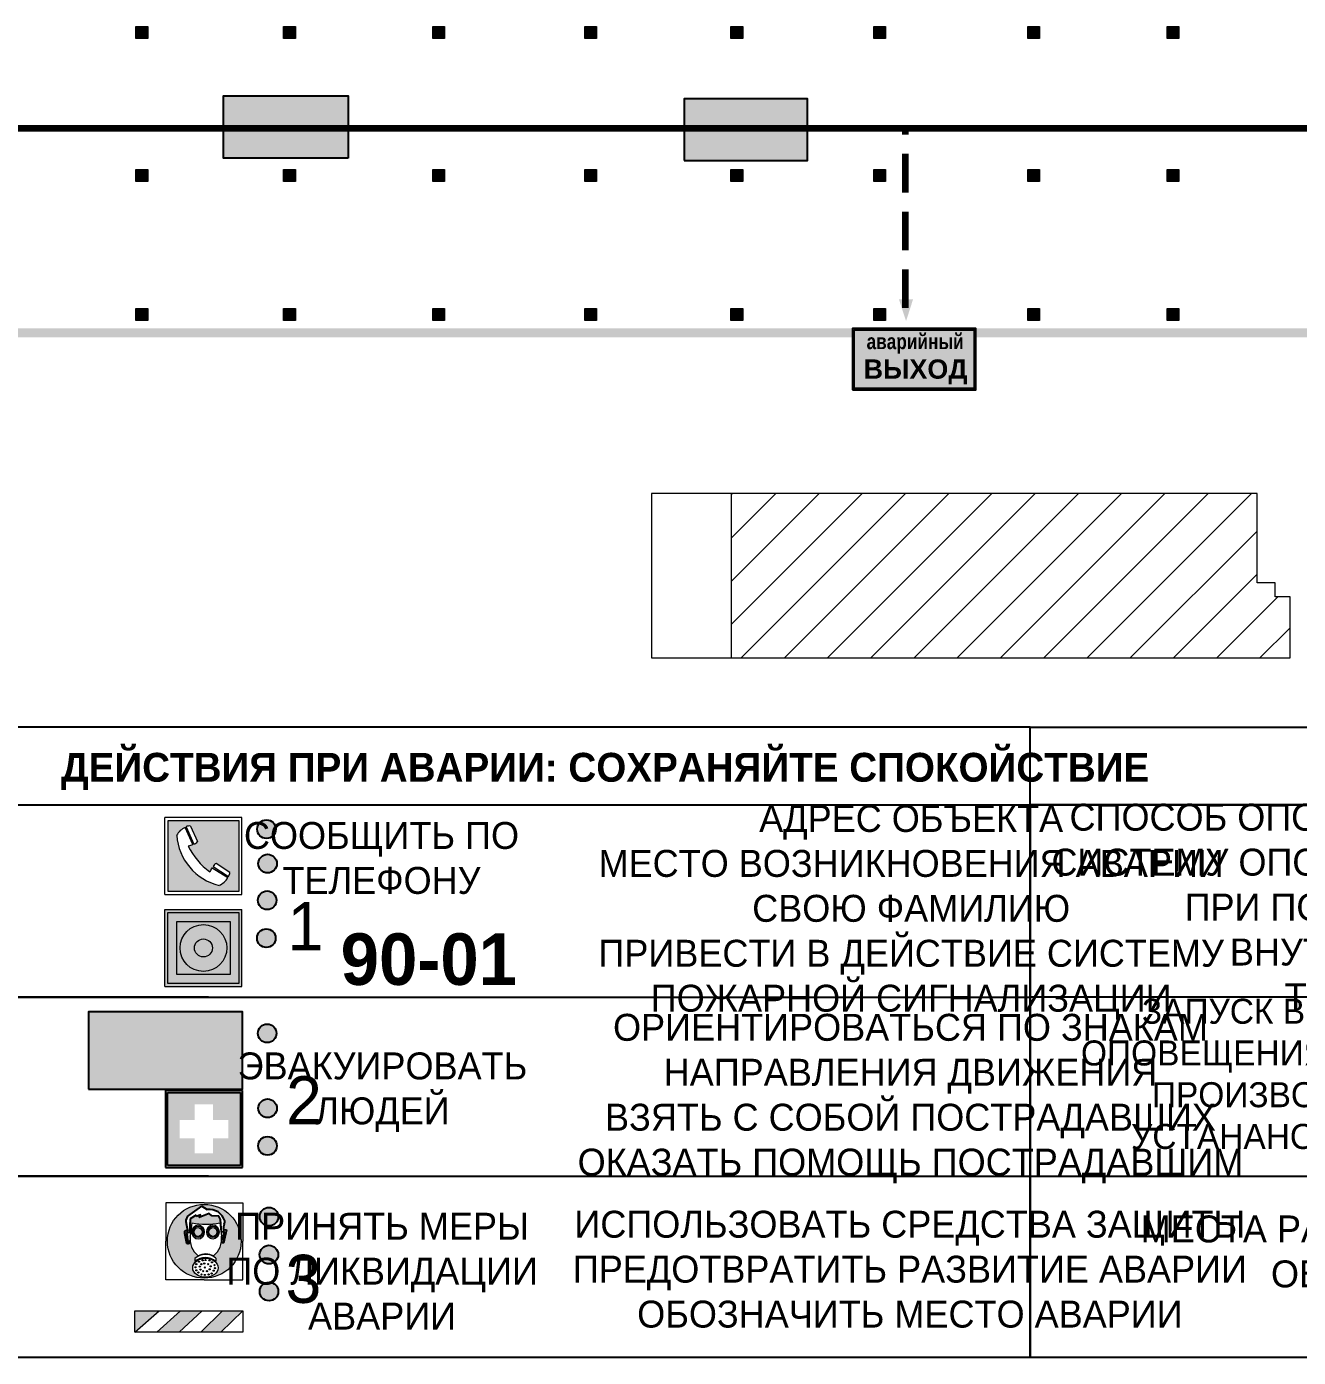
# Model space of a CAD drawing. Header units: millimetres. Extents: x 13810 to 67229, y 12374 to 21950.
# Drawn here: x 26885.2 to 27017.3, y 14574 to 14712.2 of the extents above; entities that cross this region are included whole.
import ezdxf

# ---------------------------------------------------------------- set-up
doc = ezdxf.new("R2010")
doc.units = ezdxf.units.MM
doc.linetypes.add('{ Wide Dash }', pattern=[12, 4, -2, 4, -2])
doc.layers.add('План_Штампы', color=7, linetype='Continuous')
doc.styles.add('обычный', font='arial.ttf')

# ---------------------------------------------------------------- blocks, each defined once
blk = doc.blocks.new('A$C38D26F80')
h = blk.add_hatch(color=5)
h.dxf.hatch_style = 1
h.paths.add_polyline_path([(-8.77, -4.48, 1), (-0.19, -4.48, 1)])
h.paths.add_polyline_path([(-6.75, -3.58), (-6.75, -3.31), (-6.62, -3.22), (-6.5, -3.22), (-6.42, -3.3), (-6.39, -3.28), (-6.59, -2.23), (-6.59, -2.01), (-6.38, -1.58), (-4.76, -0.4), (-4.13, -0.79, -0.362848), (-2.1, -2.1, -0.201049), (-2.17, -2.48, 0.085434), (-2.26, -3.13), (-1.9, -3.16), (-2.25, -4.7), (-2.4, -4.59), (-2.43, -4.34), (-2.36, -4.34), (-2.14, -3.34), (-2.47, -3.42), (-2.58, -1.95), (-2.77, -1.58), (-3.58, -1.52), (-3.92, -1.26), (-5.05, -1.73), (-4.87, -1.39), (-5.41, -1.6), (-5.41, -1.46), (-6.13, -1.87), (-6.18, -3.5), (-6.56, -3.47), (-6.37, -4.59), (-6.16, -4.43), (-6.16, -4.66), (-6.36, -4.79), (-6.37, -4.8), (-6.51, -4.76)], flags=16)
h.paths.add_polyline_path([(-6.51, -4.76), (-6.36, -4.79), (-6.37, -4.8)], flags=0)
h.paths.add_polyline_path([(-5.92, -2.34, 0.089508), (-2.67, -2.35), (-2.48, -3.88, -0.268602), (-3.4, -6.18, 0.262449), (-5.2, -6.18, -0.268602), (-6.11, -3.88)], flags=16)
edge = h.paths.add_edge_path(flags=16)
edge.add_ellipse((-5.19, -3.41), major_axis=(0, 0.842), ratio=0.848992, start_angle=0, end_angle=360)
edge = h.paths.add_edge_path(flags=0)
edge.add_ellipse((-5.19, -3.39), major_axis=(0, 0.665), ratio=0.853798, start_angle=0, end_angle=360)
edge = h.paths.add_edge_path(flags=0)
edge.add_ellipse((-5.19, -3.4), major_axis=(0, 0.528), ratio=0.864094, start_angle=0, end_angle=360)
edge = h.paths.add_edge_path(flags=16)
edge.add_ellipse((-3.47, -3.4), major_axis=(0, 0.842), ratio=0.848992, start_angle=0, end_angle=360)
h.paths.add_polyline_path([(-3.13, -6.45), (-3.13, -6.84, 0.383174), (-5.57, -6.85), (-5.57, -6.49, -0.369952)], flags=16)
edge = h.paths.add_edge_path(flags=0)
edge.add_ellipse((-3.47, -3.39), major_axis=(0, 0.665), ratio=0.853798, start_angle=0, end_angle=360)
edge = h.paths.add_edge_path(flags=0)
edge.add_ellipse((-3.47, -3.4), major_axis=(0, 0.528), ratio=0.864094, start_angle=0, end_angle=360)
edge = h.paths.add_edge_path(flags=16)
edge.add_ellipse((-4.34, -7.57), major_axis=(-1.48, 0), ratio=0.744955, start_angle=0, end_angle=360)
h.paths.add_polyline_path([(-5.01, -6.85, -1), (-5.15, -6.85, -1)], flags=0)
h.paths.add_polyline_path([(-5.33, -7.14, -1), (-5.47, -7.14, -1)], flags=0)
h.paths.add_polyline_path([(-4.61, -6.71, -1), (-4.74, -6.71, -1)], flags=16)
h.paths.add_polyline_path([(-5.43, -7.51, -1), (-5.57, -7.51, -1)], flags=0)
h.paths.add_polyline_path([(-4.26, -6.67, -1), (-4.4, -6.67, -1)], flags=16)
h.paths.add_polyline_path([(-4.74, -7.14, -1), (-4.88, -7.14, -1)], flags=0)
h.paths.add_polyline_path([(-4.93, -7.43, -1), (-5.07, -7.43, -1)], flags=0)
h.paths.add_polyline_path([(-4.41, -7.07, -1), (-4.54, -7.07, -1)], flags=0)
h.paths.add_polyline_path([(-5.33, -7.87, -1), (-5.46, -7.87, -1)], flags=0)
h.paths.add_polyline_path([(-3.8, -6.71, -1), (-3.94, -6.71, -1)], flags=16)
h.paths.add_polyline_path([(-4.85, -7.78, -1), (-4.98, -7.78, -1)], flags=0)
h.paths.add_polyline_path([(-3.96, -7.14, -1), (-4.1, -7.14, -1)], flags=0)
h.paths.add_polyline_path([(-4.33, -7.53, -1), (-4.47, -7.53, -1)], flags=0)
h.paths.add_polyline_path([(-5.09, -8.12, -1), (-5.23, -8.12, -1)], flags=0)
h.paths.add_polyline_path([(-3.5, -6.94, -1), (-3.64, -6.94, -1)], flags=0)
h.paths.add_polyline_path([(-4.54, -7.97, -1), (-4.68, -7.97, -1)], flags=0)
h.paths.add_polyline_path([(-3.66, -7.39, -1), (-3.8, -7.39, -1)], flags=0)
h.paths.add_polyline_path([(-4.73, -8.35, -1), (-4.86, -8.35, -1)], flags=0)
h.paths.add_polyline_path([(-4.09, -7.96, -1), (-4.23, -7.96, -1)], flags=0)
h.paths.add_polyline_path([(-3.77, -7.74, -1), (-3.91, -7.74, -1)], flags=0)
h.paths.add_polyline_path([(-3.22, -7.27, -1), (-3.35, -7.27, -1)], flags=0)
h.paths.add_polyline_path([(-4.34, -8.4, -1), (-4.47, -8.4, -1)], flags=0)
h.paths.add_polyline_path([(-3.16, -7.61, -1), (-3.3, -7.61, -1)], flags=0)
h.paths.add_polyline_path([(-3.9, -8.35, -1), (-4.04, -8.35, -1)], flags=0)
h.paths.add_polyline_path([(-3.32, -7.91, -1), (-3.46, -7.91, -1)], flags=0)
h.paths.add_polyline_path([(-3.55, -8.23, -1), (-3.69, -8.23, -1)], flags=0)
at = {"color": 5, "lineweight": 5}
for p, q in [((-4.48, 0), (-8.96, 0)), ((-8.96, 0), (-8.96, -4.48)), ((-4.48, 0), (0, 0)), ((0, 0), (0, -4.48)), ((-6.38, -1.58), (-4.76, -0.4)), ((-5.41, -1.46), (-6.13, -1.87)), ((-4.87, -1.39), (-5.41, -1.6)), ((-5.41, -1.6), (-5.41, -1.46)), ((-3.92, -1.26), (-5.05, -1.73)), ((-5.05, -1.73), (-4.87, -1.39)), ((-4.76, -0.4), (-4.13, -0.79)), ((-3.58, -1.52), (-3.92, -1.26)), ((-2.77, -1.58), (-3.58, -1.52)), ((-6.59, -2.01), (-6.38, -1.58)), ((-6.59, -2.23), (-6.59, -2.01)), ((-6.39, -3.28), (-6.59, -2.23)), ((-6.13, -1.87), (-6.18, -3.5)), ((-5.92, -2.34), (-6.11, -3.88)), ((-2.58, -1.95), (-2.77, -1.58)), ((-2.67, -2.34), (-2.48, -3.88)), ((-2.47, -3.42), (-2.58, -1.95)), ((-8.96, -8.96), (-8.96, -4.48)), ((-6.75, -3.31), (-6.62, -3.22)), ((-6.75, -3.58), (-6.75, -3.31)), ((-6.51, -4.76), (-6.75, -3.58)), ((-6.62, -3.22), (-6.5, -3.22)), ((-6.18, -3.5), (-6.56, -3.47)), ((-6.56, -3.47), (-6.37, -4.59)), ((-6.5, -3.22), (-6.42, -3.3)), ((-6.42, -3.3), (-6.39, -3.28)), ((-6.37, -4.59), (-6.16, -4.43)), ((-6.16, -4.43), (-6.16, -4.66)), ((-2.14, -3.34), (-2.47, -3.42)), ((-2.43, -4.34), (-2.4, -4.59)), ((-2.43, -4.34), (-2.36, -4.34)), ((-2.4, -4.59), (-2.25, -4.7)), ((-2.36, -4.34), (-2.14, -3.34)), ((-1.9, -3.16), (-2.26, -3.13)), ((-2.25, -4.7), (-1.9, -3.16)), ((0, -8.96), (0, -4.48)), ((-6.37, -4.8), (-6.51, -4.76)), ((-6.16, -4.66), (-6.37, -4.8)), ((-5.57, -6.49), (-5.57, -6.85)), ((-3.13, -6.45), (-3.13, -6.84)), ((-4.48, -8.96), (-8.96, -8.96)), ((-4.48, -8.96), (0, -8.96))]:
    blk.add_line(p, q, dxfattribs=at)
at = {"color": 5}
for p, q in [((-6.38, -1.58), (-4.76, -0.4)), ((-5.41, -1.46), (-6.13, -1.87)), ((-4.87, -1.39), (-5.41, -1.6)), ((-5.41, -1.6), (-5.41, -1.46)), ((-3.92, -1.26), (-5.05, -1.73)), ((-5.05, -1.73), (-4.87, -1.39)), ((-4.76, -0.4), (-4.13, -0.79)), ((-3.58, -1.52), (-3.92, -1.26)), ((-2.77, -1.58), (-3.58, -1.52)), ((-6.59, -2.01), (-6.38, -1.58)), ((-6.59, -2.23), (-6.59, -2.01)), ((-6.39, -3.28), (-6.59, -2.23)), ((-6.13, -1.87), (-6.18, -3.5)), ((-2.58, -1.95), (-2.77, -1.58)), ((-2.47, -3.42), (-2.58, -1.95)), ((-6.75, -3.31), (-6.62, -3.22)), ((-6.75, -3.58), (-6.75, -3.31)), ((-6.51, -4.76), (-6.75, -3.58)), ((-6.62, -3.22), (-6.5, -3.22)), ((-6.18, -3.5), (-6.56, -3.47)), ((-6.56, -3.47), (-6.37, -4.59)), ((-6.5, -3.22), (-6.42, -3.3)), ((-6.42, -3.3), (-6.39, -3.28)), ((-6.37, -4.59), (-6.16, -4.43)), ((-6.16, -4.43), (-6.16, -4.66)), ((-2.14, -3.34), (-2.47, -3.42)), ((-2.4, -4.59), (-2.43, -4.34)), ((-2.43, -4.34), (-2.36, -4.34)), ((-2.25, -4.7), (-2.4, -4.59)), ((-2.36, -4.34), (-2.14, -3.34)), ((-2.26, -3.13), (-1.9, -3.16)), ((-1.9, -3.16), (-2.25, -4.7)), ((-6.37, -4.8), (-6.51, -4.76)), ((-6.36, -4.79), (-6.51, -4.76)), ((-6.16, -4.66), (-6.37, -4.8)), ((-6.16, -4.66), (-6.36, -4.79))]:
    blk.add_line(p, q, dxfattribs=at)
at = {"color": 5, "lineweight": 5}
for centre, radius in [((-4.48, -4.48), 4.29), ((-5.5, -7.51), 0.0678), ((-5.4, -7.14), 0.0678), ((-5.08, -6.85), 0.0678), ((-5, -7.43), 0.0678), ((-4.91, -7.78), 0.0678), ((-4.81, -7.14), 0.0678), ((-4.67, -6.71), 0.0678), ((-4.47, -7.07), 0.0678), ((-4.4, -7.53), 0.0678), ((-4.33, -6.67), 0.0678), ((-4.03, -7.14), 0.0678), ((-3.87, -6.71), 0.0678), ((-3.84, -7.74), 0.0678), ((-3.73, -7.39), 0.0678), ((-3.57, -6.94), 0.0678), ((-3.28, -7.27), 0.0678), ((-3.23, -7.61), 0.0678), ((-5.4, -7.87), 0.0678), ((-5.16, -8.12), 0.0678), ((-4.79, -8.35), 0.0678), ((-4.61, -7.97), 0.0678), ((-4.4, -8.4), 0.0678), ((-4.16, -7.96), 0.0678), ((-3.97, -8.35), 0.0678), ((-3.62, -8.23), 0.0678), ((-3.39, -7.91), 0.0678)]:
    blk.add_circle(centre, radius, dxfattribs=at)
at = {"color": 5}
for centre, radius, start, end in [((-3.89, -2.66), 1.88, 17.387, 97.1599), ((-0.35, -3.07), 1.91, 162.2553, 181.7878), ((-2.6, -2.2), 0.511, 326.3906, 11.8614)]:
    blk.add_arc(centre, radius, start, end, dxfattribs=at)
at = {"color": 5, "lineweight": 5}
for centre, radius, start, end in [((-4.28, 6.66), 9.15, 259.6987, 280.1569), ((-0.47, -3.05), 1.79, 161.5846, 182.4584), ((-2.6, -2.2), 0.513, 326.4781, 11.7739), ((-3.66, -4.24), 2.47, 171.573, 231.7124), ((-4.93, -4.24), 2.47, 308.2876, 8.427), ((-4.33, -7.88), 1.87, 50.358, 131.5662), ((-4.3, -7.78), 1.83, 60.5889, 119.4111), ((-4.34, -8.2), 1.82, 48.4943, 132.3565)]:
    blk.add_arc(centre, radius, start, end, dxfattribs=at)
for centre, major_axis, ratio in [((-5.19, -3.41), (0, 0.842), 0.848992), ((-5.19, -3.39), (0, 0.665), 0.853798), ((-5.19, -3.4), (0, 0.528), 0.864094), ((-3.47, -3.4), (0, 0.842), 0.848992), ((-3.47, -3.39), (0, 0.665), 0.853798), ((-3.47, -3.4), (0, 0.528), 0.864094), ((-4.34, -7.57), (-1.48, 0), 0.744955)]:
    blk.add_ellipse(centre, major_axis=major_axis, ratio=ratio, dxfattribs=at)
blk = doc.blocks.new('A$C47DD6509')
at = {"lineweight": 5}
for points in [[(-8.69, 0), (-11.19, 0), (-11.19, -2.22)], [(-4.22, 0), (-6.45, 0), (-8.91, -2.22), (-6.61, -2.22)], [(0, 0), (-2.09, 0), (-4.36, -2.22), (-2.29, -2.22)]]:
    blk.add_hatch(color=242, dxfattribs=at).paths.add_polyline_path(points)
at = {"color": 242, "lineweight": 5}
for p, q in [((-11.19, -2.22), (-8.69, 0)), ((-11.19, -2.22), (-11.19, 0)), ((-11.19, 0), (-8.69, 0)), ((-11.19, 0), (0, 0)), ((-8.91, -2.22), (-6.45, 0)), ((-6.61, -2.22), (-4.22, 0)), ((-4.36, -2.22), (-2.09, 0)), ((-2.29, -2.22), (0, 0)), ((0, 0), (0, -2.22)), ((0, -2.22), (-11.19, -2.22))]:
    blk.add_line(p, q, dxfattribs=at)
blk = doc.blocks.new('A$C32E8229D')
at = {"true_color": 0xffffff}
blk.add_hatch(color=7, dxfattribs=at).paths.add_polyline_path([(0, 0), (0, -8), (16, -8), (16, 0)])
h = blk.add_hatch(color=126)
h.paths.add_polyline_path([(0.2, -0.2), (15.8, -0.2), (15.8, -7.8), (0.2, -7.8)])
h.paths.add_polyline_path([(13.49, -2.05), (12.08, -2.05), (11.37, -2.63, 0.162397), (11.29, -2.84), (11.29, -3.63), (10.35, -3.63), (10.35, -4.05), (11.68, -4.05), (11.68, -3.48), (12.26, -4.28), (11.29, -5.1), (11.29, -6.78), (11.85, -6.78), (11.85, -5.44), (12.8, -4.64), (12.8, -5.94), (14.46, -5.94), (14.46, -5.39), (13.45, -5.39), (13.45, -3.97), (12.46, -2.59), (13.15, -2.59), (13.69, -3.34), (14.18, -3)], flags=16)
h.paths.add_polyline_path([(10.74, -1.82, 1), (11.8, -1.82, 1)], flags=16)
h.paths.add_polyline_path([(9.39, -3.59), (5.99, -3.59), (6.56, -3.03), (5.91, -3.03), (5.1, -3.83), (5.91, -4.64), (6.56, -4.64), (5.99, -4.09), (9.39, -4.09)], flags=16)
h.paths.add_polyline_path([(4.29, -1.08), (1.72, -1.08), (1.72, -6.6), (4.29, -6.6)], flags=16)
at = {"color": 126}
blk.add_lwpolyline([(16, -8), (0, -8), (0, 0), (16, 0)], close=True, dxfattribs=at)
blk = doc.blocks.new('A$C18900ED3')
h = blk.add_hatch(color=126)
h.paths.add_polyline_path([(-0.18, -0.18), (-7.02, -0.18), (-7.02, -7.02), (-0.18, -7.02)])
h.paths.add_polyline_path([(-5.89, -4.46), (-5.89, -2.77), (-4.46, -2.77), (-4.46, -1.31), (-2.77, -1.31), (-2.77, -2.77), (-1.33, -2.77), (-1.33, -4.46), (-2.77, -4.46), (-2.77, -5.89), (-4.46, -5.89), (-4.46, -4.46)], flags=16)
at = {"color": 126}
for p, q in [((-7.2, 0), (-7.2, -7.2)), ((0, 0), (-7.2, 0)), ((0, -7.2), (0, 0)), ((-7.02, -7.02), (-7.02, -0.18)), ((-7.02, -0.18), (-0.18, -0.18)), ((-0.18, -0.18), (-0.18, -7.02)), ((-7.2, -7.2), (0, -7.2)), ((-0.18, -7.02), (-7.02, -7.02))]:
    blk.add_line(p, q, dxfattribs=at)
blk = doc.blocks.new('A$C456E1F9C')
at = {"lineweight": 5}
h = blk.add_hatch(color=242, dxfattribs=at)
h.paths.add_polyline_path([(0.51, -1.47), (0.51, -13.26), (12.29, -13.26), (12.29, -1.47)])
h.paths.add_polyline_path([(5.42, -4.95, -0.254479), (4.78, -5.4), (3.52, -2.53, -0.209735), (4.23, -2.4)], flags=16)
h.paths.add_polyline_path([(8.53, -8.6), (10.87, -10.17), (10.54, -10.76), (8.03, -9.13, -0.192251)], flags=16)
h.paths.add_polyline_path([(4.61, -5.49, 0.005518), (3.87, -5.72, 0.128647), (7.49, -10.01, 0.00809), (7.83, -9.33), (10.47, -10.97, -0.16736), (8.99, -12.25, -0.327862), (1.95, -3.95, -0.166952), (3.36, -2.62)], flags=16)
at = {"color": 242, "lineweight": 5}
for p, q in [((0, -13.77), (0, -0.97)), ((12.8, -0.97), (0, -0.97)), ((12.8, -13.77), (12.8, -0.97)), ((4.61, -5.49), (3.36, -2.62)), ((3.52, -2.53), (4.78, -5.4)), ((4.23, -2.4), (5.42, -4.95)), ((10.81, -10.12), (8.53, -8.6)), ((7.83, -9.33), (10.47, -10.97)), ((8.03, -9.13), (10.54, -10.76)), ((10.54, -10.76), (10.8, -10.3)), ((10.8, -10.3), (10.81, -10.12)), ((0, -13.77), (12.8, -13.77))]:
    blk.add_line(p, q, dxfattribs=at)
blk.add_lwpolyline([(0.51, -1.47), (12.29, -1.47), (12.29, -13.26), (0.51, -13.26)], close=True, dxfattribs=at)
for centre, radius, start, end in [((4.59, -5.34), 2.99, 114.2845, 152.1974), ((11.12, -3.31), 9.19, 183.9915, 256.6009), ((4.02, -3.27), 0.891, 76.3284, 123.7092), ((14.98, -39.1), 35.17, 107.1487, 108.4135), ((13.86, -0.94), 11.08, 205.5536, 234.8762), ((4.68, -4.59), 0.824, 276.9621, 334.0723), ((8.94, -9.5), 0.989, 114.4092, 157.9388), ((-13.31, 0.8), 23.44, 332.5487, 334.4027), ((7.87, -9.46), 3, 291.9291, 329.9329)]:
    blk.add_arc(centre, radius, start, end, dxfattribs=at)
blk = doc.blocks.new('A$C54414219')
at = {"true_color": 0xffffff}
h = blk.add_hatch(color=7, dxfattribs=at)
h.paths.add_polyline_path([(2.39, -9.45), (2.39, -18.3), (11.23, -18.3), (11.23, -9.45)], flags=0)
h.paths.add_polyline_path([(10.71, -13.87, -1), (2.92, -13.87, -1)], flags=0)
h.paths.add_polyline_path([(8.3, -13.87, -1), (5.33, -13.87, -1)], flags=0)
h.paths.add_polyline_path([(0.41, -7.47), (0.41, -20.27), (13.21, -20.27), (13.21, -7.47)])
h.paths.add_polyline_path([(0.92, -19.77), (12.71, -19.77), (12.71, -7.98), (0.92, -7.98)], flags=16)
h.paths.add_polyline_path([(11.23, -9.45), (11.23, -18.3), (2.39, -18.3), (2.39, -9.45)], flags=0)
at = {"lineweight": 5}
h = blk.add_hatch(color=242, dxfattribs=at)
h.paths.add_polyline_path([(12.71, -7.98), (0.92, -7.98), (0.92, -19.77), (12.71, -19.77)])
h.paths.add_polyline_path([(11.23, -18.3), (2.39, -18.3), (2.39, -9.45), (11.23, -9.45)], flags=16)
h.paths.add_polyline_path([(10.71, -13.87, -1), (2.92, -13.87, -1)], flags=0)
h.paths.add_polyline_path([(8.3, -13.87, -1), (5.33, -13.87, -1)], flags=0)
at = {"true_color": 0xffffff}
h = blk.add_hatch(color=7, dxfattribs=at)
h.paths.add_polyline_path([(2.39, -9.45), (2.39, -18.3), (11.23, -18.3), (11.23, -9.45)])
h.paths.add_polyline_path([(10.71, -13.87, -1), (2.92, -13.87, -1)], flags=16)
h.paths.add_polyline_path([(8.3, -13.87, -1), (5.33, -13.87, -1)], flags=0)
at = {"lineweight": 5}
h = blk.add_hatch(color=242, dxfattribs=at)
h.paths.add_polyline_path([(2.92, -13.87, 1), (10.71, -13.87, 1)])
h.paths.add_polyline_path([(8.3, -13.87, -1), (5.33, -13.87, -1)], flags=16)
at = {"color": 242, "lineweight": 5}
for p, q in [((0.41, -20.27), (0.41, -7.47)), ((0.41, -7.47), (13.21, -7.47)), ((0.41, -7.47), (13.21, -7.47)), ((13.21, -20.27), (13.21, -7.47)), ((0.41, -20.27), (13.21, -20.27))]:
    blk.add_line(p, q, dxfattribs=at)
for points in [[(0.92, -7.98), (12.71, -7.98), (12.71, -19.77), (0.92, -19.77)], [(2.39, -9.45), (11.23, -9.45), (11.23, -18.3), (2.39, -18.3)]]:
    blk.add_lwpolyline(points, close=True, dxfattribs=at)
for radius in [3.89, 1.49]:
    blk.add_circle((6.81, -13.87), radius, dxfattribs=at)
blk = doc.blocks.new('A$C41C009D9')
at = {"true_color": 0xffffff}
blk.add_hatch(color=7, dxfattribs=at).paths.add_polyline_path([(0, 8), (-16, 8), (-16, 0), (0, 0)])
h = blk.add_hatch(color=126)
h.dxf.hatch_style = 1
h.paths.add_polyline_path([(-15.8, 7.8), (-15.8, 0.2), (-0.2, 0.2), (-0.2, 7.8)])
at = {"color": 126}
for points in [[(-16, 0), (0, 0), (0, 8), (-16, 8)], [(-16, 0), (0, 0), (0, 8), (-16, 8)], [(-15.8, 7.8), (-0.2, 7.8), (-0.2, 0.2), (-15.8, 0.2)]]:
    blk.add_lwpolyline(points, close=True, dxfattribs=at)
at = {"color": 7, "true_color": 0xffffff, "insert": (-15.8, 7.3), "char_height": 2.5, "width": 15.5999, "attachment_point": 1, "style": 'обычный'}
blk.add_mtext('\\pi1.6133;{\\fArial|b1|i0|c204|p34;\\H0.8x;\\W0.8;аварийный\\H1.25x;\\W1;\\P\\pi1.2327;ВЫХОД}', dxfattribs=at)

msp = doc.modelspace()

# ---------------------------------------------------------------- hatches: boundary and pattern name
at = {"lineweight": 0}
h = msp.add_hatch(color=256, dxfattribs=at)
h.dxf.hatch_style = 1
h.paths.add_polyline_path([(26897.81, 14710.94), (26897.81, 14712.17), (26896.59, 14712.17), (26896.59, 14710.94)])
h = msp.add_hatch(color=256, dxfattribs=at)
h.dxf.hatch_style = 1
h.paths.add_polyline_path([(26913.15, 14710.94), (26913.15, 14712.17), (26911.93, 14712.17), (26911.93, 14710.94)])
h = msp.add_hatch(color=256, dxfattribs=at)
h.dxf.hatch_style = 1
h.paths.add_polyline_path([(26928.65, 14710.94), (26928.65, 14712.17), (26927.43, 14712.17), (26927.43, 14710.94)])
h = msp.add_hatch(color=256, dxfattribs=at)
h.dxf.hatch_style = 1
h.paths.add_polyline_path([(26944.42, 14710.94), (26944.42, 14712.17), (26943.2, 14712.17), (26943.2, 14710.94)])
h = msp.add_hatch(color=256, dxfattribs=at)
h.dxf.hatch_style = 1
h.paths.add_polyline_path([(26959.61, 14710.94), (26959.61, 14712.17), (26958.38, 14712.17), (26958.38, 14710.94)])
h = msp.add_hatch(color=256, dxfattribs=at)
h.dxf.hatch_style = 1
h.paths.add_polyline_path([(26974.43, 14710.94), (26974.43, 14712.17), (26973.21, 14712.17), (26973.21, 14710.94)])
h = msp.add_hatch(color=256, dxfattribs=at)
h.dxf.hatch_style = 1
h.paths.add_polyline_path([(26990.44, 14710.94), (26990.44, 14712.17), (26989.22, 14712.17), (26989.22, 14710.94)])
h = msp.add_hatch(color=256, dxfattribs=at)
h.dxf.hatch_style = 1
h.paths.add_polyline_path([(27004.91, 14710.94), (27004.91, 14712.17), (27003.69, 14712.17), (27003.69, 14710.94)])
h = msp.add_hatch(color=256, dxfattribs=at)
h.dxf.hatch_style = 1
h.paths.add_polyline_path([(26897.81, 14696.1), (26897.81, 14697.33), (26896.59, 14697.33), (26896.59, 14696.1)])
h = msp.add_hatch(color=256, dxfattribs=at)
h.dxf.hatch_style = 1
h.paths.add_polyline_path([(26913.15, 14696.1), (26913.15, 14697.33), (26911.93, 14697.33), (26911.93, 14696.1)])
h = msp.add_hatch(color=256, dxfattribs=at)
h.dxf.hatch_style = 1
h.paths.add_polyline_path([(26928.65, 14696.1), (26928.65, 14697.33), (26927.43, 14697.33), (26927.43, 14696.1)])
h = msp.add_hatch(color=256, dxfattribs=at)
h.dxf.hatch_style = 1
h.paths.add_polyline_path([(26944.42, 14696.1), (26944.42, 14697.33), (26943.2, 14697.33), (26943.2, 14696.1)])
h = msp.add_hatch(color=256, dxfattribs=at)
h.dxf.hatch_style = 1
h.paths.add_polyline_path([(26959.61, 14696.1), (26959.61, 14697.33), (26958.38, 14697.33), (26958.38, 14696.1)])
h = msp.add_hatch(color=256, dxfattribs=at)
h.dxf.hatch_style = 1
h.paths.add_polyline_path([(26974.43, 14696.1), (26974.43, 14697.33), (26973.21, 14697.33), (26973.21, 14696.1)])
h = msp.add_hatch(color=256, dxfattribs=at)
h.dxf.hatch_style = 1
h.paths.add_polyline_path([(26990.44, 14696.1), (26990.44, 14697.33), (26989.22, 14697.33), (26989.22, 14696.1)])
h = msp.add_hatch(color=256, dxfattribs=at)
h.dxf.hatch_style = 1
h.paths.add_polyline_path([(27004.91, 14696.1), (27004.91, 14697.33), (27003.69, 14697.33), (27003.69, 14696.1)])
h = msp.add_hatch(color=256, dxfattribs=at)
h.dxf.hatch_style = 1
h.paths.add_polyline_path([(26897.81, 14681.65), (26897.81, 14682.88), (26896.59, 14682.88), (26896.59, 14681.65)])
h = msp.add_hatch(color=256, dxfattribs=at)
h.dxf.hatch_style = 1
h.paths.add_polyline_path([(26913.15, 14681.65), (26913.15, 14682.88), (26911.93, 14682.88), (26911.93, 14681.65)])
h = msp.add_hatch(color=256, dxfattribs=at)
h.dxf.hatch_style = 1
h.paths.add_polyline_path([(26928.65, 14681.65), (26928.65, 14682.88), (26927.43, 14682.88), (26927.43, 14681.65)])
h = msp.add_hatch(color=256, dxfattribs=at)
h.dxf.hatch_style = 1
h.paths.add_polyline_path([(26944.42, 14681.65), (26944.42, 14682.88), (26943.2, 14682.88), (26943.2, 14681.65)])
h = msp.add_hatch(color=256, dxfattribs=at)
h.dxf.hatch_style = 1
h.paths.add_polyline_path([(26959.61, 14681.65), (26959.61, 14682.88), (26958.38, 14682.88), (26958.38, 14681.65)])
h = msp.add_hatch(color=256, dxfattribs=at)
h.dxf.hatch_style = 1
h.paths.add_polyline_path([(26974.43, 14681.65), (26974.43, 14682.88), (26973.21, 14682.88), (26973.21, 14681.65)])
h = msp.add_hatch(color=256, dxfattribs=at)
h.dxf.hatch_style = 1
h.paths.add_polyline_path([(26990.44, 14681.65), (26990.44, 14682.88), (26989.22, 14682.88), (26989.22, 14681.65)])
h = msp.add_hatch(color=256, dxfattribs=at)
h.dxf.hatch_style = 1
h.paths.add_polyline_path([(27004.91, 14681.65), (27004.91, 14682.88), (27003.69, 14682.88), (27003.69, 14681.65)])
h = msp.add_hatch(dxfattribs=at)
h.set_pattern_fill('ANSI31', color=256)
h.set_pattern_definition([(45, (11068.2296, 7695.232), (-2.24506403, 2.24506403), [])])
h.paths.add_polyline_path([(27016.45, 14646.6), (27016.45, 14652.95), (27014.9, 14652.95), (27014.9, 14654.39), (27013.03, 14654.39), (27013.03, 14663.67), (26958.45, 14663.67), (26958.45, 14646.6)])
h = msp.add_hatch(color=256, dxfattribs=at)
h.dxf.hatch_style = 1
h.paths.add_polyline_path([(26909.19, 14628.82, 1), (26911.12, 14628.82, 1)])
h = msp.add_hatch(color=256, dxfattribs=at)
h.dxf.hatch_style = 1
h.paths.add_polyline_path([(26909.29, 14625.24, 1), (26911.22, 14625.24, 1)])
h = msp.add_hatch(color=256, dxfattribs=at)
h.dxf.hatch_style = 1
h.paths.add_polyline_path([(26909.25, 14621.43, 1), (26911.18, 14621.43, 1)])
h = msp.add_hatch(color=256, dxfattribs=at)
h.dxf.hatch_style = 1
h.paths.add_polyline_path([(26909.17, 14617.5, 1), (26911.1, 14617.5, 1)])
h = msp.add_hatch(color=256, dxfattribs=at)
h.dxf.hatch_style = 1
h.paths.add_polyline_path([(26909.25, 14607.61, 1), (26911.19, 14607.61, 1)])
h = msp.add_hatch(color=256, dxfattribs=at)
h.dxf.hatch_style = 1
h.paths.add_polyline_path([(26909.29, 14599.83, 1), (26911.23, 14599.83, 1)])
h = msp.add_hatch(color=256, dxfattribs=at)
h.dxf.hatch_style = 1
h.paths.add_polyline_path([(26909.29, 14595.93, 1), (26911.22, 14595.93, 1)])
h = msp.add_hatch(color=256, dxfattribs=at)
h.dxf.hatch_style = 1
h.paths.add_polyline_path([(26909.44, 14588.57, 1), (26911.38, 14588.57, 1)])
h = msp.add_hatch(color=256, dxfattribs=at)
h.dxf.hatch_style = 1
h.paths.add_polyline_path([(26909.44, 14584.63, 1), (26911.37, 14584.63, 1)])
h = msp.add_hatch(color=256, dxfattribs=at)
h.dxf.hatch_style = 1
h.paths.add_polyline_path([(26909.44, 14580.8, 1), (26911.37, 14580.8, 1)])

# ---------------------------------------------------------------- linework, layer by layer
for points in [[(26896.59, 14712.17), (26897.81, 14712.17), (26897.81, 14710.94), (26896.59, 14710.94)], [(26911.93, 14712.17), (26913.15, 14712.17), (26913.15, 14710.94), (26911.93, 14710.94)], [(26927.43, 14712.17), (26928.65, 14712.17), (26928.65, 14710.94), (26927.43, 14710.94)], [(26943.2, 14712.17), (26944.42, 14712.17), (26944.42, 14710.94), (26943.2, 14710.94)], [(26958.38, 14712.17), (26959.61, 14712.17), (26959.61, 14710.94), (26958.38, 14710.94)], [(26973.21, 14712.17), (26974.43, 14712.17), (26974.43, 14710.94), (26973.21, 14710.94)], [(26989.22, 14712.17), (26990.44, 14712.17), (26990.44, 14710.94), (26989.22, 14710.94)], [(27003.69, 14712.17), (27004.91, 14712.17), (27004.91, 14710.94), (27003.69, 14710.94)], [(26896.59, 14697.33), (26897.81, 14697.33), (26897.81, 14696.1), (26896.59, 14696.1)], [(26911.93, 14697.33), (26913.15, 14697.33), (26913.15, 14696.1), (26911.93, 14696.1)], [(26927.43, 14697.33), (26928.65, 14697.33), (26928.65, 14696.1), (26927.43, 14696.1)], [(26943.2, 14697.33), (26944.42, 14697.33), (26944.42, 14696.1), (26943.2, 14696.1)], [(26958.38, 14697.33), (26959.61, 14697.33), (26959.61, 14696.1), (26958.38, 14696.1)], [(26973.21, 14697.33), (26974.43, 14697.33), (26974.43, 14696.1), (26973.21, 14696.1)], [(26989.22, 14697.33), (26990.44, 14697.33), (26990.44, 14696.1), (26989.22, 14696.1)], [(27003.69, 14697.33), (27004.91, 14697.33), (27004.91, 14696.1), (27003.69, 14696.1)], [(26896.59, 14682.88), (26897.81, 14682.88), (26897.81, 14681.65), (26896.59, 14681.65)], [(26911.93, 14682.88), (26913.15, 14682.88), (26913.15, 14681.65), (26911.93, 14681.65)], [(26927.43, 14682.88), (26928.65, 14682.88), (26928.65, 14681.65), (26927.43, 14681.65)], [(26943.2, 14682.88), (26944.42, 14682.88), (26944.42, 14681.65), (26943.2, 14681.65)], [(26958.38, 14682.88), (26959.61, 14682.88), (26959.61, 14681.65), (26958.38, 14681.65)], [(26973.21, 14682.88), (26974.43, 14682.88), (26974.43, 14681.65), (26973.21, 14681.65)], [(26989.22, 14682.88), (26990.44, 14682.88), (26990.44, 14681.65), (26989.22, 14681.65)], [(27003.69, 14682.88), (27004.91, 14682.88), (27004.91, 14681.65), (27003.69, 14681.65)]]:
    msp.add_lwpolyline(points, close=True, dxfattribs=at)
at = {"color": 126, "lineweight": 100, "true_color": 0x008754}
msp.add_lwpolyline([(26725.54, 14701.62), (27167.01, 14701.62), (27167.01, 14683.29)], dxfattribs=at)
at = {"color": 126, "linetype": '{ Wide Dash }', "lineweight": 100, "true_color": 0x008754}
msp.add_lwpolyline([(26976.51, 14682.95), (26976.51, 14701.62)], dxfattribs=at)
at = {"lineweight": 0, "const_width": 0.924}
for points in [[(26975.32, 14680.37), (26878.53, 14680.37)], [(27164.01, 14680.37), (26978.28, 14680.37)]]:
    msp.add_lwpolyline(points, dxfattribs=at)
at = {"lineweight": 0}
for points in [[(27013.03, 14663.67), (26950.12, 14663.67), (26950.12, 14646.6), (27016.45, 14646.6), (27016.45, 14652.95), (27014.9, 14652.95), (27014.9, 14654.39), (27013.03, 14654.39), (27013.03, 14663.67), (27013.02, 14663.67), (27012.87, 14663.67)], [(26958.45, 14646.6), (26958.45, 14663.67)]]:
    msp.add_lwpolyline(points, dxfattribs=at)
for points in [[(26845.71, 14631.36), (26989.47, 14631.36), (26989.47, 14639.41), (26845.71, 14639.41)], [(26989.47, 14639.41), (27111.19, 14639.41), (27111.19, 14573.96), (26989.47, 14573.96)], [(26989.47, 14639.41), (27111.19, 14639.41), (27111.19, 14631.36), (26989.47, 14631.36)], [(26845.71, 14631.36), (26989.47, 14631.36), (26989.47, 14573.96), (26845.71, 14573.96)], [(26989.47, 14631.36), (27111.19, 14631.36), (27111.19, 14611.36), (26989.47, 14611.36)], [(27111.19, 14611.36), (26989.47, 14611.36), (26989.47, 14592.79), (27111.19, 14592.79)]]:
    msp.add_lwpolyline(points, close=True)
for points in [[(26904.12, 14611.36), (26845.71, 14611.36), (26989.47, 14611.36)], [(26904.12, 14592.79), (26845.71, 14592.79), (26989.47, 14592.79)]]:
    msp.add_lwpolyline(points)
for centre in [(26910.15, 14628.82), (26910.26, 14625.24), (26910.22, 14621.43), (26910.13, 14617.5), (26910.22, 14607.61), (26910.26, 14599.83), (26910.25, 14595.93), (26910.41, 14588.57), (26910.4, 14584.63), (26910.41, 14580.8)]:
    msp.add_circle(centre, 0.966)
at = {"layer": 'План_Штампы', "color": 126, "true_color": 0x008754}
msp.add_solid([(26975.83, 14683.85), (26977.3, 14683.85), (26976.57, 14681.58)], dxfattribs=at)

# ---------------------------------------------------------------- block references
for name, p, xscale, yscale, zscale in [('A$C41C009D9', (26983.82, 14674.43), 0.8, 0.8, 0.8), ('A$C456E1F9C', (26899.6, 14630.64), 0.625, 0.625, 0.625), ('A$C54414219', (26899.34, 14625.15), 0.625, 0.625, 0.625), ('A$C18900ED3', (26907.66, 14601.68), 1.111111111007631, 1.111111111007631, 1.111111111007631), ('A$C38D26F80', (26907.68, 14590.02), 0.8928571427240968, 0.8928571427240968, 0.8928571427240968)]:
    msp.add_blockref(name, p, dxfattribs=dict(xscale=xscale, yscale=yscale, zscale=zscale))
at = {"xscale": -1}
msp.add_blockref('A$C32E8229D', (26907.66, 14609.83), dxfattribs=at)
at = {"color": 242, "true_color": 0xc1121c}
msp.add_blockref('A$C47DD6509', (26907.68, 14578.8), dxfattribs=at)
at = {"layer": 'План_Штампы', "color": 126, "true_color": 0x008754, "xscale": 0.8100087101568005, "yscale": 0.8100087101568005, "zscale": 0.8100087101568005, "rotation": 359.9978653237144}
msp.add_blockref('A$C32E8229D', (26905.67, 14704.99), dxfattribs=at)
at = {"layer": 'План_Штампы', "color": 126, "true_color": 0x008754, "xscale": -0.8, "yscale": 0.8, "zscale": 0.8}
msp.add_blockref('A$C32E8229D', (26966.34, 14704.68), dxfattribs=at)

# ---------------------------------------------------------------- texts
at = {"lineweight": 0, "attachment_point": 5, "style": 'обычный'}
for s, insert, char_height, width in [('{\\fProxima Nova Rg|b1|i0|c204|p2;ДЕЙСТВИЯ ПРИ АВАРИИ: СОХРАНЯЙТЕ СПОКОЙСТВИЕ\\H1.6644x; }', (26945.32, 14634.81), 3, 175.1736), ('\\pi-8.4,l8.4,t8.4;{\\fProxima Nova Rg|b0|i0|c204|p2;АДРЕС ОБЪЕКТА\\PМЕСТО ВОЗНИКНОВЕНИЯ АВАРИИ\\PСВОЮ ФАМИЛИЮ\\PПРИВЕСТИ В ДЕЙСТВИЕ СИСТЕМУ \\PПОЖАРНОЙ СИГНАЛИЗАЦИИ}', (26977.1, 14620.19), 2.8, 126.6484), ('{\\fProxima Nova Rg|b0|i0|c204|p2;СПОСОБ ОПОВЕЩЕНИЯ АВТОМАТИЧЕСКИЙ ЧЕРЕЗ РЕЧЕВУЮ СИСТЕМУ ОПОВЕЩЕНИЯ И УПРАВЛЕНИЯ ЭВАКУАЦИЕЙ ЛЮДЕЙ ПРИ ПОЖАРЕ , А ТАК ЖЕ ВРУЧНУЮ, ИСПОЛЬЗУЯ ВНУТРЕННЮЮ ГРОМКУЮ СВЯЗЬ СИСТЕМЫ ТЕХНОЛОГИЧЕСКОГО ОПОВЕЩЕНИЯ.}', (27051.1, 14620.32), 2.8, 118.5618), ('{\\fProxima Nova Rg|b0|i0|c204|p2;СООБЩИТЬ ПО \\PТЕЛЕФОНУ}', (26922.09, 14625.81), 2.8, 126.6484), ('{\\fProxima Nova Rg|b0|i0|c204|p2;1\\H1.1667x; }', (26914.19, 14618.74), 5, 126.6484), ('{\\fProxima Nova Rg|b1|i0|c204|p2;\\H1.0714x;90-01\\fProxima Nova Rg|b0|i0|c204|p2;\\H0.93331x; \\H1.3449x; }', (26927.01, 14615.28), 5, 126.6484), ('{\\fProxima Nova Rg|b0|i0|c204|p2;\\P\\pt7.8;ЗАПУСК В РУЧНОМ РЕЖИМЕ АВТОМАТИЧЕСКОЙ СИСТЕМЫ ОПОВЕЩЕНИЯ  И УПРАВЛЕНИЯ ЭВАКУАЦИИ ЛЮДЕЙ ПРИ ПОЖАРЕ ПРОИЗВОДИТСЯ ОТ РУЧНЫХ ПОЖАРНЫХ ИЗВЕЩАТЕЛЕЙ, УСТАНАНОВЛЕННЫХ НА СТЕНАХ ВБЛИЗИ ЭВАКУАЦИОННЫХ ВЫХОДОВ. }', (27052.54, 14603.03), 2.6, 121.7868), ('\\pi-8.4,l8.4,t8.4;{\\fProxima Nova Rg|b0|i0|c204|p2;ОРИЕНТИРОВАТЬСЯ ПО ЗНАКАМ \\PНАПРАВЛЕНИЯ ДВИЖЕНИЯ\\PВЗЯТЬ С СОБОЙ ПОСТРАДАВШИХ\\PОКАЗАТЬ ПОМОЩЬ ПОСТРАДАВШИМ}', (26977.03, 14600.83), 2.8, 126.6484), ('{\\fProxima Nova Rg|b0|i0|c204|p2;ЭВАКУИРОВАТЬ \\PЛЮДЕЙ}', (26922.19, 14601.49), 2.8, 126.6484), ('{\\fProxima Nova Rg|b0|i0|c204|p2;2\\H1.1967x; }', (26914.04, 14600.66), 5, 126.6484), ('{\\fProxima Nova Rg|b0|i0|c204|p2;ПРИНЯТЬ МЕРЫ \\PПО ЛИКВИДАЦИИ \\PАВАРИИ}', (26922.15, 14582.91), 2.8, 126.6484), ('\\pi-8.4,l8.4,t8.4;{\\fProxima Nova Rg|b0|i0|c204|p2;ИСПОЛЬЗОВАТЬ СРЕДСТВА ЗАЩИТЫ \\PПРЕДОТВРАТИТЬ РАЗВИТИЕ АВАРИИ\\PОБОЗНАЧИТЬ МЕСТО АВАРИИ}', (26976.97, 14583.1), 2.8, 126.6484), ('\\pt8.4;{\\fProxima Nova Rg|b0|i0|c204|p2;\\PМЕСТА РАСПОЛОЖЕНИЯ ПОЖАРНЫХ ИЗВЕЩАТЕЛЕЙ ОБОЗНАЧЕНЫ НА НАСТОЯЩЕМ ПЛАНЕ}', (27050.9, 14586.89), 2.8, 118.5618), ('{\\fProxima Nova Rg|b0|i0|c204|p2;3\\H1.1967x; }', (26913.98, 14582.08), 5, 126.6484)]:
    msp.add_mtext(s, dxfattribs=dict(at, insert=insert, char_height=char_height, width=width))

doc.saveas('drawing.dxf')
